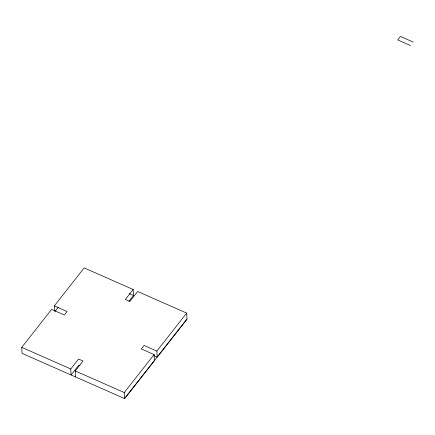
<?xml version="1.0" encoding="UTF-8"?>
<svg xmlns="http://www.w3.org/2000/svg" width="435" height="435" viewBox="0 0 435 435"><rect width="100%" height="100%" fill="white"/><g stroke="black" fill="none" stroke-linecap="round" stroke-linejoin="round"><path stroke-width="0.65" d="M153.517 355.493L157.176 357.108L156.85 351.094L144.039 345.444L141.304 348.924L154.115 354.574L154.441 360.593L124.573 398.569L22.076 353.383L21.75 347.364L51.591 309.377L64.402 315.027L67.137 311.547L54.326 305.897L84.172 267.906L133.175 289.509L133.501 295.523L128.983 301.276M55.066 311.384L58.382 307.164M80.007 365.547L78.887 365.052L71.084 374.986L70.758 368.972L78.561 359.038L83.052 361.017L75.25 370.952L75.576 376.966M133.175 289.509L125.372 299.443L129.864 301.422L137.667 291.488L186.669 313.091L186.996 319.111L157.176 357.108M156.85 351.094L186.669 313.091M186.996 319.111L124.573 398.569L124.247 392.555L154.115 354.574M413.25 42.081L400.439 36.431L397.704 39.917L410.515 45.561M129.157 293.609L133.501 295.523M21.75 347.364L70.758 368.972M75.25 370.952L124.247 392.555M54.326 305.897L54.614 311.242"/></g></svg>
